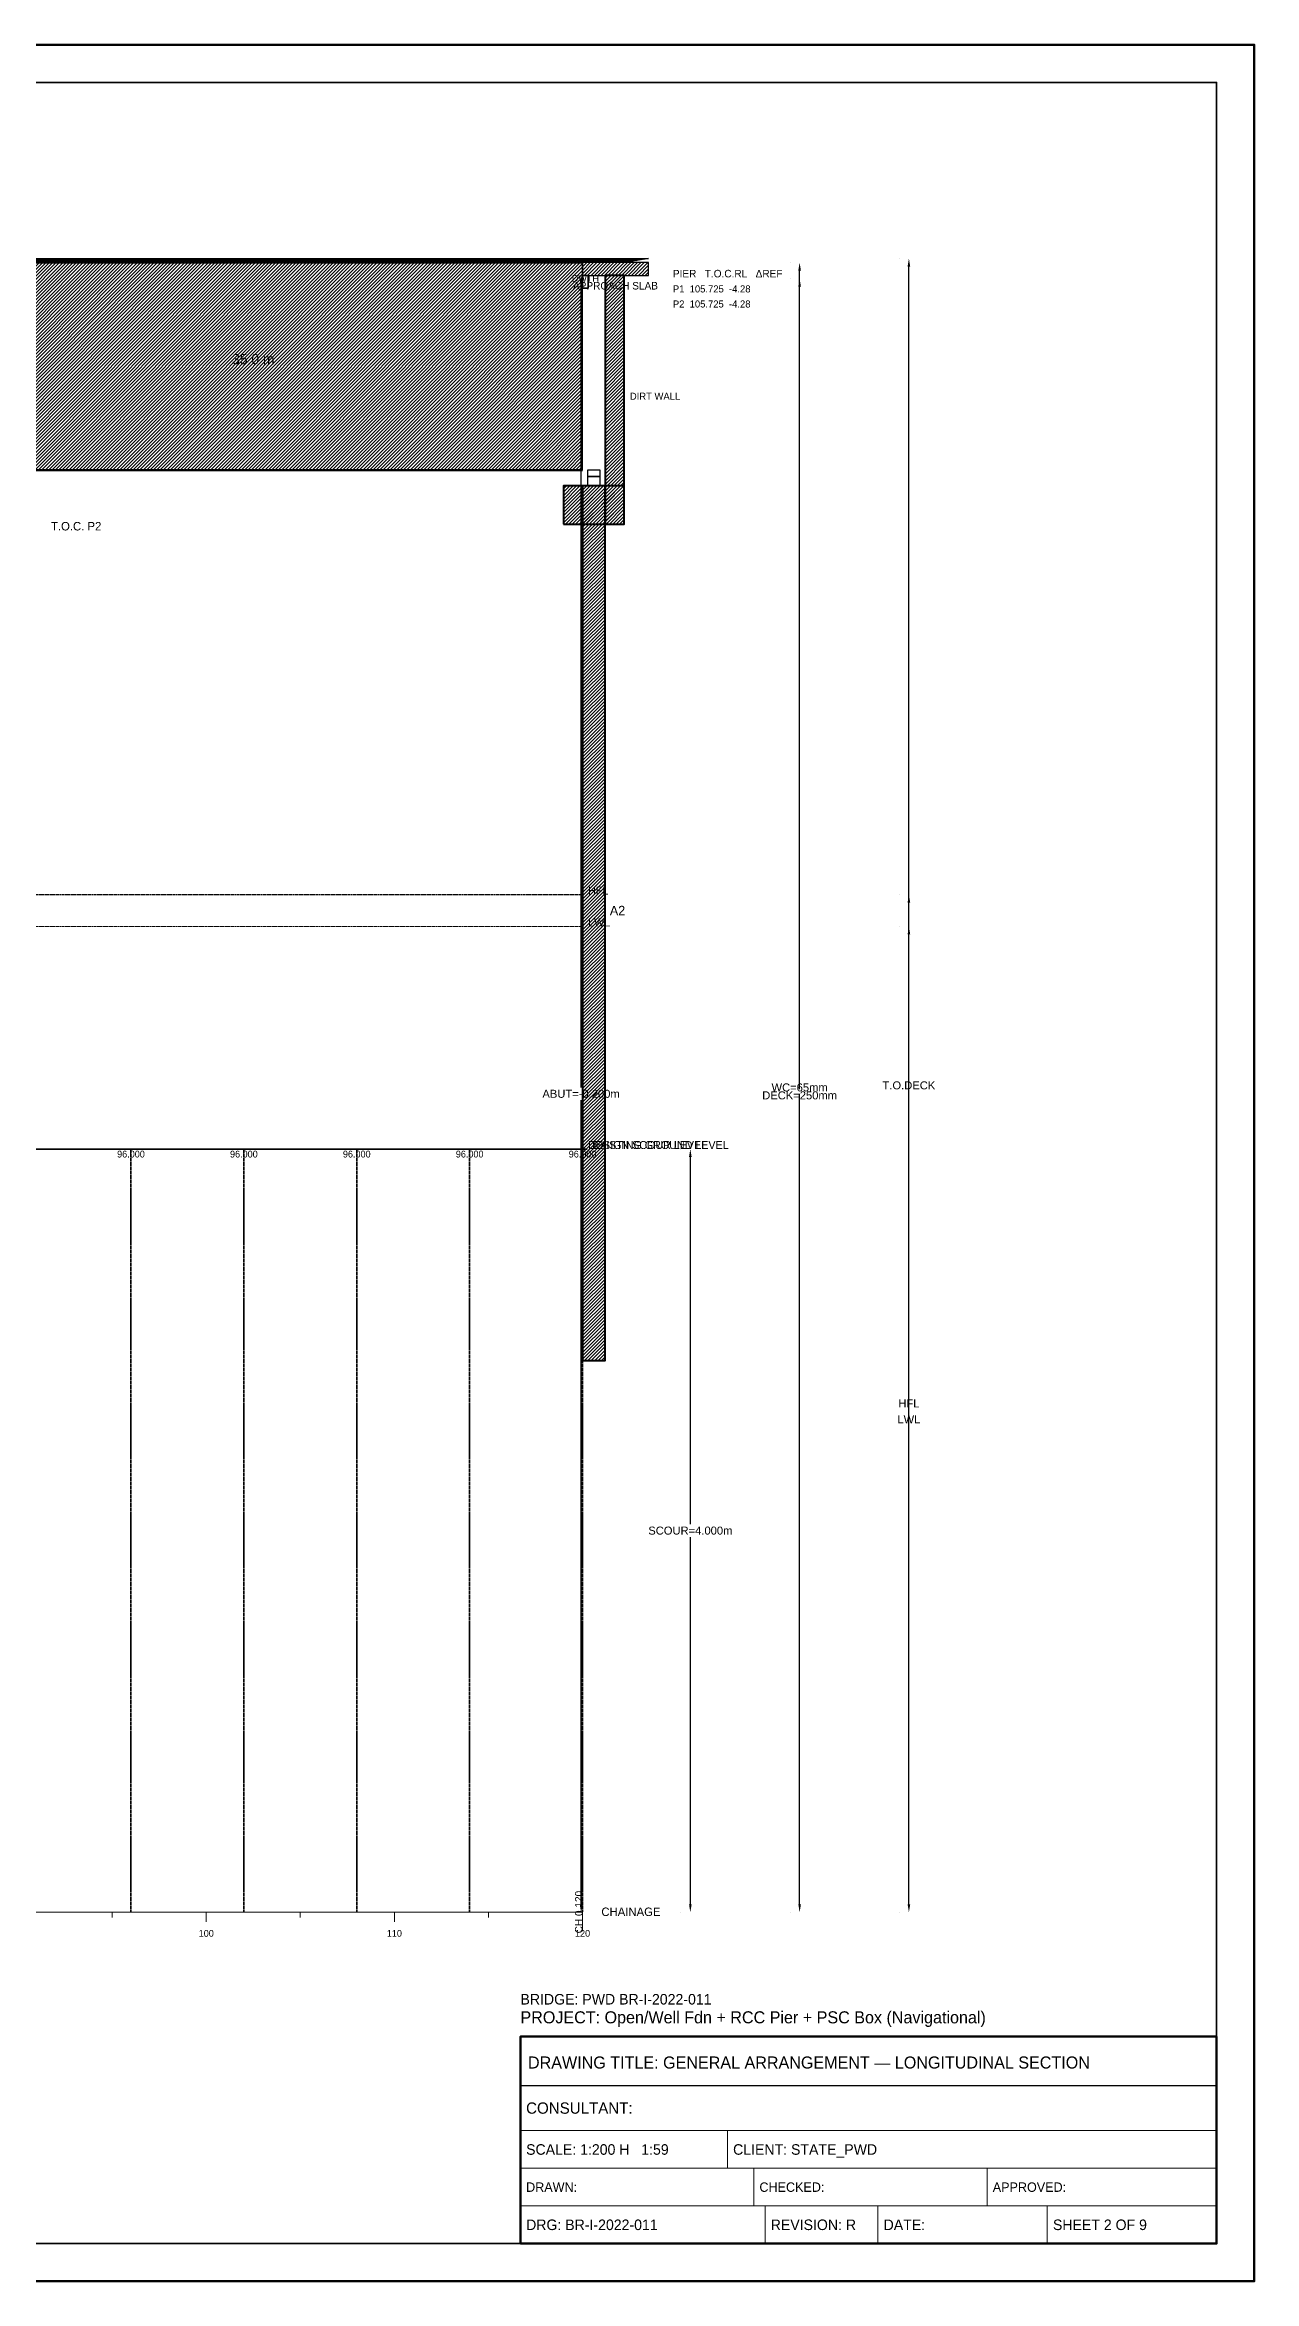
# Model space of a CAD drawing. Header units: metres. Extents: x 0 to 841, y 0 to 594.
# Drawn here: x 520 to 841, y 0 to 594 of the extents above; entities that cross this region are included whole.
import ezdxf
from ezdxf.enums import TextEntityAlignment as Align

# ---------------------------------------------------------------- set-up
doc = ezdxf.new("R2010")
doc.units = ezdxf.units.M
doc.linetypes.add('DASHED', pattern=[0.5, 0.375, -0.125])
doc.linetypes.add('DASHED2', pattern=[0.25, 0.1875, -0.0625])
for name, color, linetype, lineweight in [('ABUT-PROF', 4, 'Continuous', 50), ('BORDER-INNER', 7, 'Continuous', 35), ('BORDER-OUTER', 7, 'Continuous', 70), ('CIVIL-CHAINAGE', 7, 'Continuous', 18), ('CIVIL-GROUND', 3, 'Continuous', 35), ('CIVIL-HFL', 5, 'DASHED', 25), ('CIVIL-LWL', 4, 'DASHED', 18), ('CIVIL-ROAD', 7, 'Continuous', 25), ('CIVIL-SCOUR', 1, 'DASHED2', 18), ('DIM-CHAINAGE', 3, 'Continuous', 18), ('DIM-LINEAR', 3, 'Continuous', 18), ('STRUC-HATCHING', 8, 'Continuous', 18), ('SUB-ABUT', 3, 'Continuous', 35), ('SUB-BEARING', 5, 'Continuous', 25), ('SUB-DIRT-WALL', 3, 'Continuous', 35), ('SUPER-DECK', 2, 'Continuous', 50), ('SUPER-WEARING', 8, 'Continuous', 25), ('TEXT-GENERAL', 7, 'Continuous', 18), ('TEXT-HEADER', 7, 'Continuous', 25), ('TEXT-LEVEL', 5, 'Continuous', 18), ('TEXT-SPEC', 7, 'Continuous', 13), ('TEXT-TITLE', 7, 'Continuous', 25), ('TITLEBLK-BOX', 7, 'Continuous', 50), ('TITLEBLK-TEXT', 7, 'Continuous', 18)]:
    doc.layers.add(name, color=color, linetype=linetype, lineweight=lineweight)
doc.styles.add('BRIDGE_STD', font='Arial.ttf')
doc.dimstyles.new('pmb100', dxfattribs={"dimtxt": 2.5, "dimasz": 0.9375, "dimexe": 2.5, "dimexo": 2.5, "dimtad": 0, "dimtih": 1, "dimdec": 0, "dimtxsty": 'BRIDGE_STD', "dimcen": 2.5, "dimazin": 3, "dimtfac": 1, "dimtmove": 0, "dimatfit": 3})

msp = doc.modelspace()

# ---------------------------------------------------------------- hatches: boundary and pattern name
at = {"layer": 'STRUC-HATCHING'}
h = msp.add_hatch(dxfattribs=at)
h.set_pattern_fill('ANSI31', scale=0.2)
h.paths.add_polyline_path([(62.5, 481.05), (662.5, 481.05), (662.5, 536.12), (62.5, 536.12)])
h = msp.add_hatch(dxfattribs=at)
h.set_pattern_fill('ANSI31', scale=0.2)
h.paths.add_polyline_path([(662.5, 532.74), (680, 532.74), (680, 536.12), (662.5, 536.12)])
h = msp.add_hatch(dxfattribs=at)
h.set_pattern_fill('ANSI31', scale=0.2)
h.paths.add_polyline_path([(668.5, 466.69), (673.57, 466.69), (673.57, 532.74), (668.5, 532.74)])
h = msp.add_hatch(dxfattribs=at)
h.set_pattern_fill('ANSI31', scale=0.2)
h.paths.add_polyline_path([(657.43, 466.69), (673.57, 466.69), (673.57, 476.82), (657.43, 476.82)])
h = msp.add_hatch(dxfattribs=at)
h.set_pattern_fill('ANSI31', scale=0.2)
h.paths.add_polyline_path([(662.5, 244.55), (668.5, 244.55), (668.5, 476.82), (662.5, 476.82)])
at = {"layer": 'SUPER-WEARING'}
h = msp.add_hatch(dxfattribs=at)
h.set_pattern_fill('SOLID')
h.paths.add_polyline_path([(45, 537.21), (680, 537.21), (673.5, 536.12), (51.5, 536.12)])

# ---------------------------------------------------------------- linework, layer by layer
at = {"layer": 'ABUT-PROF', "lineweight": 35}
msp.add_lwpolyline([(662.5, 529.36), (664, 529.36), (664, 532.74), (662.5, 532.74), (662.5, 529.36)], dxfattribs=at)
at = {"layer": 'BORDER-INNER'}
msp.add_lwpolyline([(10, 10), (831, 10), (831, 584), (10, 584), (10, 10)], dxfattribs=at)
at = {"layer": 'BORDER-OUTER'}
msp.add_lwpolyline([(0, 0), (841, 0), (841, 594), (0, 594), (0, 0)], dxfattribs=at)
at = {"layer": 'CIVIL-CHAINAGE'}
for p, q in [((45, 98), (662.5, 98)), ((537.5, 98), (537.5, 96.62)), ((562.5, 98), (562.5, 95.5)), ((587.5, 98), (587.5, 96.62)), ((612.5, 98), (612.5, 95.5)), ((637.5, 98), (637.5, 96.62)), ((662.5, 98), (662.5, 95.5)), ((662.5, 96), (662.5, 93))]:
    msp.add_line(p, q, dxfattribs=at)
at = {"layer": 'CIVIL-GROUND', "color": 3}
for p, q in [((541.25, 300.71), (543.75, 300.71)), ((571.25, 300.71), (573.75, 300.71)), ((601.25, 300.71), (603.75, 300.71)), ((631.25, 300.71), (633.75, 300.71)), ((661.25, 300.71), (663.75, 300.71))]:
    msp.add_line(p, q, dxfattribs=at)
at = {"layer": 'CIVIL-GROUND', "color": 8, "linetype": 'DASHED2'}
for p, q in [((542.5, 300.71), (542.5, 98)), ((572.5, 300.71), (572.5, 98)), ((602.5, 300.71), (602.5, 98)), ((632.5, 300.71), (632.5, 98)), ((662.5, 300.71), (662.5, 98))]:
    msp.add_line(p, q, dxfattribs=at)
at = {"layer": 'CIVIL-GROUND', "color": 3}
msp.add_lwpolyline([(62.5, 300.71), (92.5, 300.71), (122.5, 300.71), (152.5, 300.71), (182.5, 300.71), (212.5, 300.71), (242.5, 300.71), (272.5, 300.71), (302.5, 300.71), (332.5, 300.71), (362.5, 300.71), (392.5, 300.71), (422.5, 300.71), (452.5, 300.71), (482.5, 300.71), (512.5, 300.71), (542.5, 300.71), (572.5, 300.71), (602.5, 300.71), (632.5, 300.71), (662.5, 300.71)], dxfattribs=at)
at = {"layer": 'CIVIL-HFL', "color": 5}
msp.add_line((45, 368.29), (662.5, 368.29), dxfattribs=at)
at = {"layer": 'CIVIL-LWL', "color": 4}
msp.add_line((45, 359.84), (662.5, 359.84), dxfattribs=at)
at = {"layer": 'CIVIL-ROAD', "lineweight": 25}
msp.add_lwpolyline([(662.5, 532.74), (680, 532.74), (680, 536.12), (662.5, 536.12), (662.5, 532.74)], dxfattribs=at)
at = {"layer": 'CIVIL-SCOUR', "color": 1}
msp.add_line((45, 300.71), (662.5, 300.71), dxfattribs=at)
at = {"layer": 'SUB-ABUT', "lineweight": 40}
for points in [[(657.43, 466.69), (673.57, 466.69), (673.57, 476.82), (657.43, 476.82), (657.43, 466.69)], [(662.5, 244.55), (668.5, 244.55), (668.5, 476.82), (662.5, 476.82), (662.5, 244.55)]]:
    msp.add_lwpolyline(points, dxfattribs=at)
at = {"layer": 'SUB-ABUT', "lineweight": 30}
msp.add_lwpolyline([(663.85, 476.82), (667.15, 476.82), (667.15, 479.36), (663.85, 479.36), (663.85, 476.82)], dxfattribs=at)
at = {"layer": 'SUB-BEARING', "lineweight": 30}
msp.add_lwpolyline([(663.85, 479.36), (667.15, 479.36), (667.15, 481.05), (663.85, 481.05), (663.85, 479.36)], dxfattribs=at)
at = {"layer": 'SUB-DIRT-WALL', "lineweight": 40}
msp.add_lwpolyline([(668.5, 466.69), (673.57, 466.69), (673.57, 532.74), (668.5, 532.74), (668.5, 466.69)], dxfattribs=at)
at = {"layer": 'SUPER-DECK'}
for p, q in [((62.5, 536.12), (662.5, 536.12)), ((62.5, 481.05), (662.5, 481.05))]:
    msp.add_line(p, q, dxfattribs=at)
at = {"layer": 'SUPER-DECK', "lineweight": 25}
msp.add_line((662.5, 481.05), (662.5, 536.12), dxfattribs=at)
at = {"layer": 'SUPER-WEARING', "lineweight": 25}
msp.add_lwpolyline([(45, 537.21), (680, 537.21), (673.5, 536.12), (51.5, 536.12), (45, 537.21)], dxfattribs=at)
at = {"layer": 'TITLEBLK-BOX', "lineweight": 50}
msp.add_lwpolyline([(646, 10), (831, 10), (831, 65), (646, 65), (646, 10)], dxfattribs=at)
at = {"layer": 'TITLEBLK-BOX', "lineweight": 30}
msp.add_lwpolyline([(646, 52), (831, 52), (831, 65), (646, 65), (646, 52)], dxfattribs=at)
at = {"layer": 'TITLEBLK-BOX', "lineweight": 18}
for points in [[(646, 40), (831, 40), (831, 52), (646, 52), (646, 40)], [(646, 30), (701, 30), (701, 40), (646, 40), (646, 30)], [(701, 30), (831, 30), (831, 40), (701, 40), (701, 30)], [(646, 20), (708, 20), (708, 30), (646, 30), (646, 20)], [(708, 20), (770, 20), (770, 30), (708, 30), (708, 20)], [(770, 20), (831, 20), (831, 30), (770, 30), (770, 20)], [(646, 10), (711, 10), (711, 20), (646, 20), (646, 10)], [(711, 10), (741, 10), (741, 20), (711, 20), (711, 10)], [(741, 10), (786, 10), (786, 20), (741, 20), (741, 10)], [(786, 10), (831, 10), (831, 20), (786, 20), (786, 10)]]:
    msp.add_lwpolyline(points, dxfattribs=at)

# ---------------------------------------------------------------- texts
at = {"layer": 'CIVIL-GROUND', "color": 3}
msp.add_text('EXISTING GROUND LEVEL', height=2.125, dxfattribs=at).set_placement((665, 300.71))
at = {"layer": 'CIVIL-HFL', "color": 5}
msp.add_text('HFL', height=2.125, dxfattribs=at).set_placement((664, 368.29))
at = {"layer": 'CIVIL-LWL', "color": 4}
msp.add_text('LWL', height=2.125, dxfattribs=at).set_placement((664, 359.84))
at = {"layer": 'CIVIL-SCOUR', "color": 1}
msp.add_text('DESIGN SCOUR LEVEL', height=2.125, dxfattribs=at).set_placement((664, 300.71))
at = {"layer": 'DIM-CHAINAGE'}
msp.add_text('CH 0.120', height=2, rotation=90, dxfattribs=at).set_placement((662.5, 92.4))
at = {"layer": 'TEXT-GENERAL'}
msp.add_text('35.0 m', height=2.75, dxfattribs=at).set_placement((575, 509.13), align=Align.CENTER)
msp.add_text('A2', height=2.5, dxfattribs=at).set_placement((669.75, 362.8))
at = {"layer": 'TEXT-HEADER'}
for s, height, p in [('PIER   T.O.C.RL   ΔREF', 2, (686.5, 532.21)), ('T.O.C. P2', 2.25, (521.25, 465))]:
    msp.add_text(s, height=height, dxfattribs=at).set_placement(p)
at = {"layer": 'TEXT-LEVEL', "color": 8}
for p in [(542.5, 298.46), (572.5, 298.46), (602.5, 298.46), (632.5, 298.46), (662.5, 298.46)]:
    msp.add_text('96.000', height=1.8, dxfattribs=at).set_placement(p, align=Align.CENTER)
at = {"layer": 'TEXT-LEVEL'}
msp.add_text('CHAINAGE', height=2.25, dxfattribs=at).set_placement((667.5, 97))
for s, p in [('100', (562.5, 91.5)), ('110', (612.5, 91.5)), ('120', (662.5, 91.5))]:
    msp.add_text(s, height=1.8, dxfattribs=at).set_placement(p, align=Align.CENTER)
at = {"layer": 'TEXT-SPEC', "color": 4}
msp.add_text('DWTH', height=1.8, dxfattribs=at).set_placement((663.25, 531.05), align=Align.CENTER)
at = {"layer": 'TEXT-SPEC'}
msp.add_text('APPROACH SLAB', height=2, dxfattribs=at).set_placement((671.25, 528.99), align=Align.CENTER)
at = {"layer": 'TEXT-SPEC', "color": 8}
for s, p in [('P1  105.725  -4.28', (686.5, 528.21)), ('P2  105.725  -4.28', (686.5, 524.21))]:
    msp.add_text(s, height=1.875, dxfattribs=at).set_placement(p)
at = {"layer": 'TEXT-SPEC'}
msp.add_text('DIRT WALL', height=1.875, dxfattribs=at).set_placement((675.07, 499.71))
at = {"layer": 'TEXT-TITLE'}
for s, p in [('PROJECT: Open/Well Fdn + RCC Pier + PSC Box (Navigational)', (646, 68.5)), ('DRAWING TITLE: GENERAL ARRANGEMENT — LONGITUDINAL SECTION', (648, 56.5))]:
    msp.add_text(s, height=3.2, dxfattribs=at).set_placement(p)
at = {"layer": 'TITLEBLK-TEXT'}
for s, height, p in [('BRIDGE: PWD BR-I-2022-011', 2.8, (646, 73.5)), ('CONSULTANT: ', 3, (647.5, 44.5)), ('SCALE: 1:200 H   1:59', 2.8, (647.5, 33.6)), ('CLIENT: STATE_PWD', 2.8, (702.5, 33.6)), ('DRAWN: ', 2.5, (647.5, 23.75)), ('CHECKED: ', 2.5, (709.5, 23.75)), ('APPROVED: ', 2.5, (771.5, 23.75)), ('DRG: BR-I-2022-011', 2.8, (647.5, 13.6)), ('REVISION: R', 2.8, (712.5, 13.6)), ('DATE: ', 2.8, (742.5, 13.6)), ('SHEET 2 OF 9', 2.8, (787.5, 13.6))]:
    msp.add_text(s, height=height, dxfattribs=at).set_placement(p)

# ---------------------------------------------------------------- dimensions: what is measured, and where the dimension line sits
at = {"layer": 'DIM-LINEAR'}
for base, p1, p2, text in [((720.18, 98), (720.18, 98), (720.18, 536.12), 'WC=65mm'), ((749.22, 98), (749.22, 98), (749.22, 537.21), 'T.O.DECK'), ((662.1, 98), (662.1, 98), (662.1, 532.74), 'ABUT=-0.200m'), ((720.18, 98), (720.18, 98), (720.18, 531.89), 'DECK=250mm'), ((749.22, 98), (749.22, 98), (749.22, 368.29), 'HFL'), ((749.22, 98), (749.22, 98), (749.22, 359.84), 'LWL'), ((691.14, 98), (691.14, 98), (691.14, 300.71), 'SCOUR=4.000m')]:
    msp.add_linear_dim(base=base, p1=p1, p2=p2, angle=90, text=text, dimstyle='pmb100', override={"dimtxt": 2.125, "dimasz": 2.125, "dimgap": 0.85, "dimclrt": 3}, dxfattribs=at).render()

doc.saveas('drawing.dxf')
